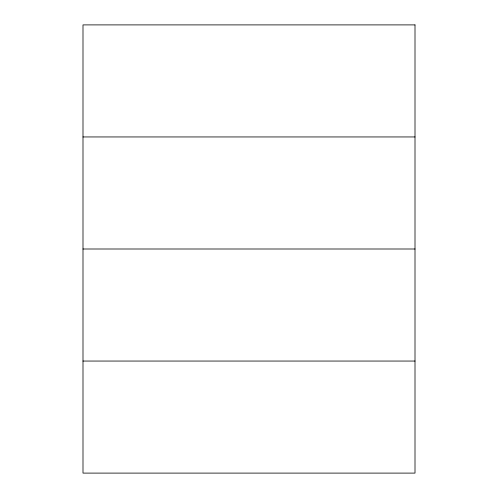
<?xml version="1.0" encoding="UTF-8"?>
<svg xmlns="http://www.w3.org/2000/svg" width="498" height="498" viewBox="0 0 498 498"><rect width="100%" height="100%" fill="white"/><g stroke="black" fill="none" stroke-linecap="round" stroke-linejoin="round"><path stroke-width="0.75" d="M82.998 136.95L415.002 136.95M82.998 249L415.002 249M82.998 361.05L415.002 361.05M415.002 24.9L82.998 24.9L82.998 473.1L415.002 473.1L415.002 24.9"/></g></svg>
